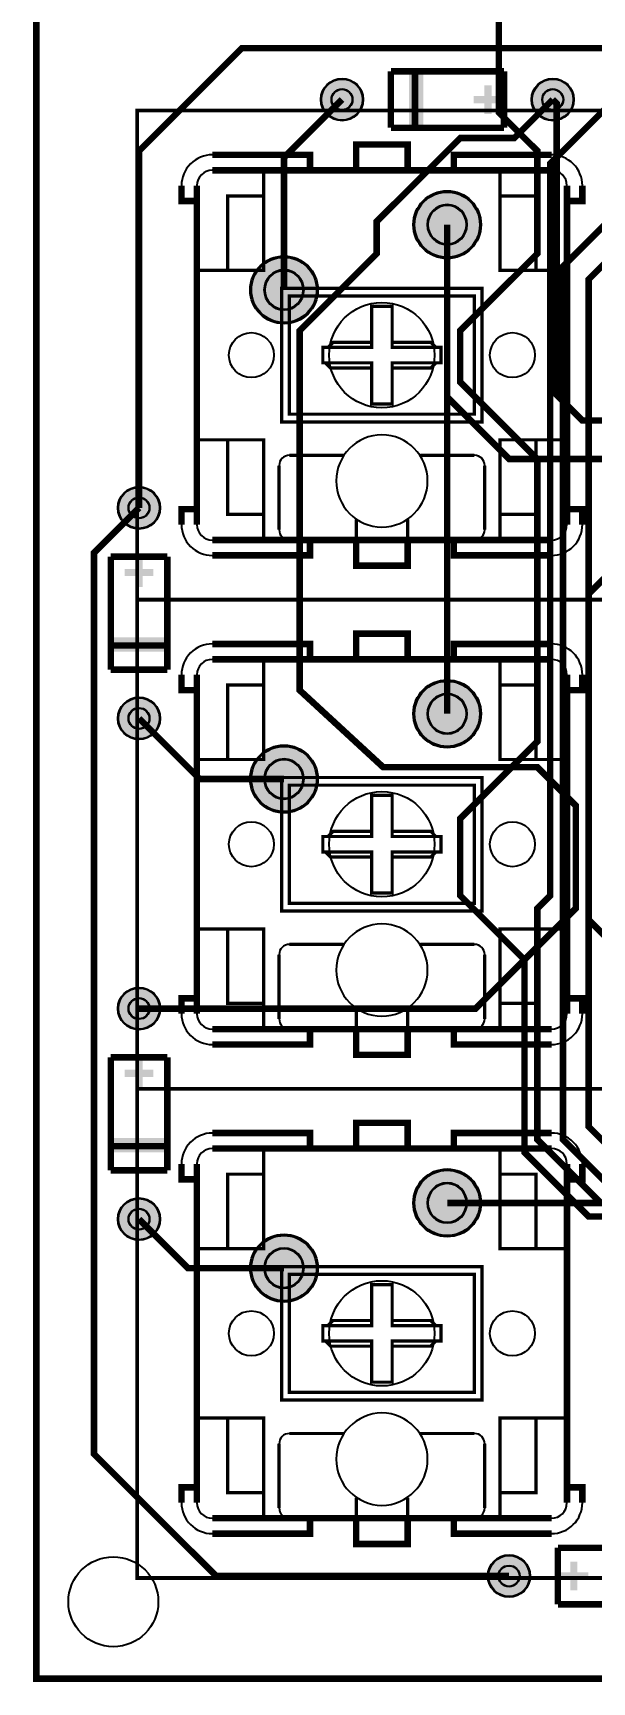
# Model space of a CAD drawing. Header units: millimetres. Extents: x -33 to 33, y -33 to 69.
# Drawn here: x -32.6 to -10.9, y -32.6 to 31.6 of the extents above; entities that cross this region are included whole.
import ezdxf

# ---------------------------------------------------------------- set-up
doc = ezdxf.new("R2010")
doc.units = ezdxf.units.MM
for name, color, linetype, true_color in [('BoardOutLine', 7, 'Continuous', 0xff00ff), ('BottomLayer', 7, 'Continuous', 0x0000ff), ('BottomSolderMaskLayer', 7, 'Continuous', 0xaa00ff), ('Document', 7, 'Continuous', 0xffffff), ('Multi-Layer', 7, 'Continuous', 0xc0c0c0), ('TopLayer', 7, 'Continuous', 0xff0000), ('TopSilkLayer', 7, 'Continuous', 0xffcc00), ('TopSolderMaskLayer', 7, 'Continuous', 0x800080)]:
    doc.layers.add(name, color=color, linetype=linetype, true_color=true_color)

msp = doc.modelspace()

# ---------------------------------------------------------------- hatches: boundary and pattern name
at = {"layer": 'BottomSolderMaskLayer'}
for points in [[(-21.425, 29, 1), (-19.775, 29, 1)], [(-13.225, 29, 1), (-11.574, 29, 1)], [(-17.829, 24.128, 1), (-15.187, 24.128, 1)], [(-24.179, 21.588, 1), (-21.537, 21.588, 1)], [(-29.325, 13.1, 1), (-27.674, 13.1, 1)], [(-17.829, 5.08, 1), (-15.187, 5.08, 1)], [(-29.325, 4.9, 1), (-27.674, 4.9, 1)], [(-24.179, 2.54, 1), (-21.537, 2.54, 1)], [(-29.325, -6.4, 1), (-27.674, -6.4, 1)], [(-17.829, -13.968, 1), (-15.187, -13.968, 1)], [(-29.325, -14.6, 1), (-27.674, -14.6, 1)], [(-24.179, -16.508, 1), (-21.537, -16.508, 1)], [(-14.925, -28.5, 1), (-13.275, -28.5, 1)]]:
    msp.add_hatch(color=256, dxfattribs=at).paths.add_polyline_path(points)
at = {"layer": 'Document'}
for points in [[(-17.44, 30.12), (-18, 30.12), (-18, 27.88), (-17.44, 27.88)], [(-15.06, 28.72), (-15.06, 29.56), (-14.78, 29.56), (-14.78, 28.72), (-14.78, 28.44), (-15.06, 28.44)], [(-15.2, 29.14), (-14.36, 29.14), (-14.36, 28.86), (-15.2, 28.86), (-15.48, 28.86), (-15.48, 29.14)], [(-28.64, 10.3), (-28.64, 11.14), (-28.36, 11.14), (-28.36, 10.3), (-28.36, 10.02), (-28.64, 10.02)], [(-28.22, 10.44), (-29.06, 10.44), (-29.06, 10.72), (-28.22, 10.72), (-27.94, 10.72), (-27.94, 10.44)], [(-29.62, 8.06), (-29.62, 7.5), (-27.38, 7.5), (-27.38, 8.06)], [(-28.22, -9.06), (-29.06, -9.06), (-29.06, -8.78), (-28.22, -8.78), (-27.94, -8.78), (-27.94, -9.06)], [(-28.64, -9.2), (-28.64, -8.36), (-28.36, -8.36), (-28.36, -9.2), (-28.36, -9.48), (-28.64, -9.48)], [(-29.62, -11.44), (-29.62, -12), (-27.38, -12), (-27.38, -11.44)], [(-11.44, -28.22), (-11.44, -29.06), (-11.72, -29.06), (-11.72, -28.22), (-11.72, -27.94), (-11.44, -27.94)], [(-11.3, -28.64), (-12.14, -28.64), (-12.14, -28.36), (-11.3, -28.36), (-11.02, -28.36), (-11.02, -28.64)]]:
    msp.add_hatch(color=256, dxfattribs=at).paths.add_polyline_path(points)
at = {"layer": 'Multi-Layer'}
for points in [[(-21.4, 29, 1), (-19.8, 29, 1)], [(-13.2, 29, 1), (-11.6, 29, 1)], [(-17.778, 24.128, 1), (-15.238, 24.128, 1)], [(-24.128, 21.588, 1), (-21.588, 21.588, 1)], [(-29.3, 13.1, 1), (-27.7, 13.1, 1)], [(-17.778, 5.08, 1), (-15.238, 5.08, 1)], [(-29.3, 4.9, 1), (-27.7, 4.9, 1)], [(-24.128, 2.54, 1), (-21.588, 2.54, 1)], [(-29.3, -6.4, 1), (-27.7, -6.4, 1)], [(-17.778, -13.968, 1), (-15.238, -13.968, 1)], [(-29.3, -14.6, 1), (-27.7, -14.6, 1)], [(-24.128, -16.508, 1), (-21.588, -16.508, 1)], [(-14.9, -28.5, 1), (-13.3, -28.5, 1)]]:
    msp.add_hatch(color=256, dxfattribs=at).paths.add_polyline_path(points)
at = {"layer": 'TopSolderMaskLayer'}
for points in [[(-21.425, 29, 1), (-19.775, 29, 1)], [(-13.225, 29, 1), (-11.574, 29, 1)], [(-17.829, 24.128, 1), (-15.187, 24.128, 1)], [(-24.179, 21.588, 1), (-21.537, 21.588, 1)], [(-29.325, 13.1, 1), (-27.674, 13.1, 1)], [(-17.829, 5.08, 1), (-15.187, 5.08, 1)], [(-29.325, 4.9, 1), (-27.674, 4.9, 1)], [(-24.179, 2.54, 1), (-21.537, 2.54, 1)], [(-29.325, -6.4, 1), (-27.674, -6.4, 1)], [(-17.829, -13.968, 1), (-15.187, -13.968, 1)], [(-29.325, -14.6, 1), (-27.674, -14.6, 1)], [(-24.179, -16.508, 1), (-21.537, -16.508, 1)], [(-14.925, -28.5, 1), (-13.275, -28.5, 1)]]:
    msp.add_hatch(color=256, dxfattribs=at).paths.add_polyline_path(points)

# ---------------------------------------------------------------- linework, layer by layer
at = {"layer": 'BoardOutLine', "const_width": 0.254}
msp.add_lwpolyline([(-32.499, 65.001), (-32.499, 67.501), (32.499, 67.501), (32.499, -32.499), (-32.499, -32.499), (-32.499, 54.999), (-32.499, 65.001)], close=True, dxfattribs=at)
at = {"layer": 'BottomLayer', "const_width": 0.254}
for points in [[(2.54, -13.968), (-10.532, -13.968), (-13, -11.5), (-13, -2.5), (-12.5, -2), (-12.5, 26.5), (-10, 29), (-10, 43), (4.5, 57.5)], [(7.5, 57), (-5, 44.5), (-5, 29.5), (-12, 22.5), (-12, -11.5), (-10, -13.5), (-1, -13.5), (4, -8.5), (4, -6.5), (3, -5.5), (-0.737, -5.5), (-2.489, -7.252)], [(8, 55.5), (0, 47.5), (0, 33), (-11, 22), (-11, -11), (-9.5, -12.5), (-2.759, -12.5), (2.489, -7.252)], [(11, -4), (12.5, -4), (14, -5.5), (14, -10), (8, -16), (-1, -16), (-2.5, -14.5), (-11, -14.5), (-13.5, -12), (-13.5, -4.5), (-16, -2), (-16, 1), (-13, 4), (-13, 15), (-16, 18), (-16, 20), (-13, 23), (-13, 27), (-14.5, 28.5), (-14.5, 32.5)], [(11, -4), (12.5, -4), (14, -5.5), (14, -10), (8, -16), (-1, -16), (-2.5, -14.5), (-11, -14.5), (-13.5, -12), (-13.5, -4.5), (-16, -2), (-16, 1), (-13, 4), (-13, 15), (-16, 18), (-16, 20), (-13, 23)]]:
    msp.add_lwpolyline(points, dxfattribs=at)
at = {"layer": 'BottomSolderMaskLayer'}
for points in [[(-16.508, 24.908), (-16.508, 24.908)], [(-16.508, 23.348), (-16.508, 23.348)], [(-22.858, 22.368), (-22.858, 22.368)], [(-22.858, 20.808), (-22.858, 20.808)], [(-16.508, 5.86), (-16.508, 5.86)], [(-16.508, 4.3), (-16.508, 4.3)], [(-22.858, 3.32), (-22.858, 3.32)], [(-22.858, 1.76), (-22.858, 1.76)], [(-16.508, -13.188), (-16.508, -13.188)], [(-16.508, -14.748), (-16.508, -14.748)], [(-22.858, -15.728), (-22.858, -15.728)], [(-22.858, -17.288), (-22.858, -17.288)]]:
    msp.add_lwpolyline(points, close=True, dxfattribs=at)
for centre, radius in [((-20.6, 29), 0.825), ((-12.4, 29), 0.825), ((-20.6, 29), 0.413), ((-12.4, 29), 0.413), ((-16.508, 24.128), 1.321), ((-22.858, 21.588), 1.321), ((-28.5, 13.1), 0.825), ((-28.5, 13.1), 0.413), ((-16.508, 5.08), 1.321), ((-28.5, 4.9), 0.825), ((-28.5, 4.9), 0.413), ((-22.858, 2.54), 1.321), ((-28.5, -6.4), 0.825), ((-28.5, -6.4), 0.413), ((-16.508, -13.968), 1.321), ((-28.5, -14.6), 0.825), ((-28.5, -14.6), 0.413), ((-22.858, -16.508), 1.321), ((-14.1, -28.5), 0.825), ((-14.1, -28.5), 0.413)]:
    msp.add_circle(centre, radius, dxfattribs=at)
for centre, start, end in [((-16.508, 24.128), 90, 270), ((-16.508, 24.128), 270, 90), ((-22.858, 21.588), 90, 270), ((-22.858, 21.588), 270, 90), ((-16.508, 5.08), 90, 270), ((-16.508, 5.08), 270, 90), ((-22.858, 2.54), 90, 270), ((-22.858, 2.54), 270, 90), ((-16.508, -13.968), 90, 270), ((-16.508, -13.968), 270, 90), ((-22.858, -16.508), 90, 270), ((-22.858, -16.508), 270, 90)]:
    msp.add_arc(centre, 0.78, start, end, dxfattribs=at)
at = {"layer": 'Document'}
for points, const_width in [([(-28.573, 28.573), (-9.523, 28.573), (-9.523, 9.523), (-28.573, 9.523), (-28.573, 28.573)], 0.15), ([(-22.948, 21.648), (-15.148, 21.648), (-15.148, 16.448), (-22.948, 16.448), (-22.948, 21.648)], 0.127), ([(-22.648, 16.748), (-22.648, 21.348), (-15.448, 21.348), (-15.448, 16.748), (-22.648, 16.748)], 0.127), ([(-21.348, 19.348), (-21.148, 19.348), (-19.448, 19.348), (-19.448, 19.548), (-19.448, 20.948), (-18.648, 20.948), (-18.648, 19.548), (-18.648, 19.348), (-16.948, 19.348), (-16.748, 19.348), (-16.748, 18.748), (-16.948, 18.748), (-18.648, 18.748), (-18.648, 18.548), (-18.648, 17.148), (-19.448, 17.148), (-19.448, 18.548), (-19.448, 18.748), (-21.248, 18.748), (-21.348, 18.748), (-21.348, 19.348)], 0.127), ([(-28.573, 9.525), (-9.523, 9.525), (-9.523, -9.525), (-28.573, -9.525), (-28.573, 9.525)], 0.15), ([(-22.948, 2.6), (-15.148, 2.6), (-15.148, -2.6), (-22.948, -2.6), (-22.948, 2.6)], 0.127), ([(-22.648, -2.3), (-22.648, 2.3), (-15.448, 2.3), (-15.448, -2.3), (-22.648, -2.3)], 0.127), ([(-21.348, 0.3), (-21.148, 0.3), (-19.448, 0.3), (-19.448, 0.5), (-19.448, 1.9), (-18.648, 1.9), (-18.648, 0.5), (-18.648, 0.3), (-16.948, 0.3), (-16.748, 0.3), (-16.748, -0.3), (-16.948, -0.3), (-18.648, -0.3), (-18.648, -0.5), (-18.648, -1.9), (-19.448, -1.9), (-19.448, -0.5), (-19.448, -0.3), (-21.248, -0.3), (-21.348, -0.3), (-21.348, 0.3)], 0.127), ([(-28.573, -9.523), (-9.523, -9.523), (-9.523, -28.573), (-28.573, -28.573), (-28.573, -9.523)], 0.15), ([(-22.948, -16.448), (-15.148, -16.448), (-15.148, -21.648), (-22.948, -21.648), (-22.948, -16.448)], 0.127), ([(-22.648, -21.348), (-22.648, -16.748), (-15.448, -16.748), (-15.448, -21.348), (-22.648, -21.348)], 0.127), ([(-21.348, -18.748), (-21.148, -18.748), (-19.448, -18.748), (-19.448, -18.548), (-19.448, -17.148), (-18.648, -17.148), (-18.648, -18.548), (-18.648, -18.748), (-16.948, -18.748), (-16.748, -18.748), (-16.748, -19.348), (-16.948, -19.348), (-18.648, -19.348), (-18.648, -19.548), (-18.648, -20.948), (-19.448, -20.948), (-19.448, -19.548), (-19.448, -19.348), (-21.248, -19.348), (-21.348, -19.348), (-21.348, -18.748)], 0.127)]:
    msp.add_lwpolyline(points, close=True, dxfattribs=dict(at, const_width=const_width))
at = {"layer": 'Document', "const_width": 0.127}
for points in [[(-26.248, 22.348), (-25.048, 22.348), (-23.648, 22.348), (-23.648, 25.248), (-23.648, 26.248)], [(-14.448, 26.248), (-14.448, 25.248), (-14.448, 22.348), (-13.048, 22.348), (-11.848, 22.348)], [(-25.048, 22.348), (-25.048, 25.248), (-23.648, 25.248)], [(-13.048, 22.348), (-13.048, 25.248), (-14.448, 25.248)], [(-21.148, 19.348), (-20.948, 19.548), (-19.448, 19.548)], [(-18.648, 19.548), (-17.148, 19.548), (-16.948, 19.348)], [(-21.248, 18.748), (-21.048, 18.548), (-19.448, 18.548)], [(-18.648, 18.548), (-17.148, 18.548), (-16.948, 18.748)], [(-26.248, 15.748), (-25.048, 15.748)], [(-23.648, 11.848), (-23.648, 12.848), (-23.648, 15.748), (-25.048, 15.748), (-25.048, 12.848), (-23.648, 12.848)], [(-13.048, 15.748), (-13.048, 12.848), (-14.448, 12.848), (-14.448, 15.748), (-13.048, 15.748), (-11.848, 15.748)], [(-23.048, 14.748), (-23.048, 12.248)], [(-20.548, 15.148), (-22.648, 15.148)], [(-15.448, 15.148), (-17.548, 15.148)], [(-15.048, 14.748), (-15.048, 12.248)], [(-14.448, 11.848), (-14.448, 12.848)], [(-20.048, 11.848), (-20.048, 12.648)], [(-18.048, 12.648), (-18.048, 11.848)], [(-26.248, 3.3), (-25.048, 3.3), (-23.648, 3.3), (-23.648, 6.2), (-23.648, 7.2)], [(-14.448, 7.2), (-14.448, 6.2), (-14.448, 3.3), (-13.048, 3.3), (-11.848, 3.3)], [(-25.048, 3.3), (-25.048, 6.2), (-23.648, 6.2)], [(-13.048, 3.3), (-13.048, 6.2), (-14.448, 6.2)], [(-21.148, 0.3), (-20.948, 0.5), (-19.448, 0.5)], [(-18.648, 0.5), (-17.148, 0.5), (-16.948, 0.3)], [(-21.248, -0.3), (-21.048, -0.5), (-19.448, -0.5)], [(-18.648, -0.5), (-17.148, -0.5), (-16.948, -0.3)], [(-26.248, -3.3), (-25.048, -3.3)], [(-23.648, -7.2), (-23.648, -6.2), (-23.648, -3.3), (-25.048, -3.3), (-25.048, -6.2), (-23.648, -6.2)], [(-20.548, -3.9), (-22.648, -3.9)], [(-15.448, -3.9), (-17.548, -3.9)], [(-13.048, -3.3), (-13.048, -6.2), (-14.448, -6.2), (-14.448, -3.3), (-13.048, -3.3), (-11.848, -3.3)], [(-23.048, -4.3), (-23.048, -6.8)], [(-15.048, -4.3), (-15.048, -6.8)], [(-20.048, -7.2), (-20.048, -6.4)], [(-18.048, -6.4), (-18.048, -7.2)], [(-14.448, -7.2), (-14.448, -6.2)], [(-26.248, -15.748), (-25.048, -15.748), (-23.648, -15.748), (-23.648, -12.848), (-23.648, -11.848)], [(-14.448, -11.848), (-14.448, -12.848), (-14.448, -15.748), (-13.048, -15.748), (-11.848, -15.748)], [(-25.048, -15.748), (-25.048, -12.848), (-23.648, -12.848)], [(-13.048, -15.748), (-13.048, -12.848), (-14.448, -12.848)], [(-21.148, -18.748), (-20.948, -18.548), (-19.448, -18.548)], [(-18.648, -18.548), (-17.148, -18.548), (-16.948, -18.748)], [(-21.248, -19.348), (-21.048, -19.548), (-19.448, -19.548)], [(-18.648, -19.548), (-17.148, -19.548), (-16.948, -19.348)], [(-26.248, -22.348), (-25.048, -22.348)], [(-23.648, -26.248), (-23.648, -25.248), (-23.648, -22.348), (-25.048, -22.348), (-25.048, -25.248), (-23.648, -25.248)], [(-13.048, -22.348), (-13.048, -25.248), (-14.448, -25.248), (-14.448, -22.348), (-13.048, -22.348), (-11.848, -22.348)], [(-20.548, -22.948), (-22.648, -22.948)], [(-15.448, -22.948), (-17.548, -22.948)], [(-23.048, -23.348), (-23.048, -25.848)], [(-15.048, -23.348), (-15.048, -25.848)], [(-20.048, -26.248), (-20.048, -25.448)], [(-18.048, -25.448), (-18.048, -26.248)], [(-14.448, -26.248), (-14.448, -25.248)]]:
    msp.add_lwpolyline(points, dxfattribs=at)
at = {"layer": 'Document'}
for centre, radius, start, end in [((-19.027, 14.148), 1.8, 90.6806, 269.3194), ((-19.069, 14.148), 1.8, 270.6806, 89.3194), ((-22.648, 14.748), 0.4, 90, 180), ((-15.448, 14.748), 0.4, 0, 90), ((-22.648, 12.248), 0.4, 180.03638, 270), ((-15.448, 12.248), 0.4, 270, 359.96362), ((-19.027, -4.9), 1.8, 90.6806, 269.3194), ((-19.069, -4.9), 1.8, 270.6806, 89.3194), ((-22.648, -4.3), 0.4, 90, 180), ((-15.448, -4.3), 0.4, 0, 90), ((-22.648, -6.8), 0.4, 180.03638, 270), ((-15.448, -6.8), 0.4, 270, 359.96362), ((-19.027, -23.948), 1.8, 90.6806, 269.3194), ((-19.069, -23.948), 1.8, 270.6806, 89.3194), ((-22.648, -23.348), 0.4, 90, 180), ((-15.448, -23.348), 0.4, 0, 90), ((-22.648, -25.848), 0.4, 180.03638, 270), ((-15.448, -25.848), 0.4, 270, 359.96362)]:
    msp.add_arc(centre, radius, start, end, dxfattribs=at)
at = {"layer": 'Multi-Layer'}
for points in [[(-16.508, 24.878), (-16.508, 24.878)], [(-16.508, 23.378), (-16.508, 23.378)], [(-22.858, 22.338), (-22.858, 22.338)], [(-22.858, 20.838), (-22.858, 20.838)], [(-16.508, 5.83), (-16.508, 5.83)], [(-16.508, 4.33), (-16.508, 4.33)], [(-22.858, 3.29), (-22.858, 3.29)], [(-22.858, 1.79), (-22.858, 1.79)], [(-16.508, -13.218), (-16.508, -13.218)], [(-16.508, -14.718), (-16.508, -14.718)], [(-22.858, -15.758), (-22.858, -15.758)], [(-22.858, -17.258), (-22.858, -17.258)]]:
    msp.add_lwpolyline(points, close=True, dxfattribs=at)
for centre, radius in [((-20.6, 29), 0.8), ((-12.4, 29), 0.8), ((-20.6, 29), 0.4), ((-12.4, 29), 0.4), ((-16.508, 24.128), 1.27), ((-22.858, 21.588), 1.27), ((-19.048, 19.048), 2.05), ((-24.128, 19.048), 0.875), ((-13.968, 19.048), 0.875), ((-28.5, 13.1), 0.8), ((-28.5, 13.1), 0.4), ((-16.508, 5.08), 1.27), ((-28.5, 4.9), 0.8), ((-28.5, 4.9), 0.4), ((-22.858, 2.54), 1.27), ((-19.048, 0), 2.05), ((-24.128, 0), 0.875), ((-13.968, 0), 0.875), ((-28.5, -6.4), 0.8), ((-28.5, -6.4), 0.4), ((-16.508, -13.968), 1.27), ((-28.5, -14.6), 0.8), ((-28.5, -14.6), 0.4), ((-22.858, -16.508), 1.27), ((-19.048, -19.048), 2.05), ((-24.128, -19.048), 0.875), ((-13.968, -19.048), 0.875), ((-29.5, -29.5), 1.75), ((-14.1, -28.5), 0.8), ((-14.1, -28.5), 0.4)]:
    msp.add_circle(centre, radius, dxfattribs=at)
for centre, start, end in [((-16.508, 24.128), 90, 270), ((-16.508, 24.128), 270, 90), ((-22.858, 21.588), 90, 270), ((-22.858, 21.588), 270, 90), ((-16.508, 5.08), 90, 270), ((-16.508, 5.08), 270, 90), ((-22.858, 2.54), 90, 270), ((-22.858, 2.54), 270, 90), ((-16.508, -13.968), 90, 270), ((-16.508, -13.968), 270, 90), ((-22.858, -16.508), 90, 270), ((-22.858, -16.508), 270, 90)]:
    msp.add_arc(centre, 0.75, start, end, dxfattribs=at)
at = {"layer": 'TopLayer', "const_width": 0.254}
for points in [[(26.1, 29), (26.1, 29.4), (24.5, 31), (-24.5, 31), (-28.5, 27), (-28.5, 13.1)], [(-28.499, -6.401), (-15.4, -6.401), (-11.501, -2.499), (-11.501, 1.501), (-13, 3), (-18.999, 3), (-22.25, 6), (-22.25, 20), (-19.251, 23), (-19.251, 24.249), (-15.999, 27.501), (-13.899, 27.501), (-12.4, 28.999)], [(-22.858, 21.588), (-22.858, 26.742), (-20.6, 29)], [(-12.25, 25.523), (-12.25, 28.85), (-12.4, 29)], [(28.5, 13.1), (28.5, 20.5), (23, 26), (21, 26), (19, 24), (19, 22.5), (16, 19.5), (16, 17.5), (15, 16.5), (13.5, 16.5), (3.5, 26.5), (2, 26.5), (-1.5, 23), (-1.5, 21.25), (-3.25, 19.5), (-3.25, 18.25), (-5, 16.5), (-11.25, 16.5), (-12.25, 17.5), (-12.25, 25.523)], [(-16.508, 5.08), (-16.508, 24.128)], [(-2.489, 7.252), (-2.489, 9.989), (-7.5, 15), (-14.091, 15), (-16.508, 17.417)], [(-14.1, -28.501), (-25.499, -28.501), (-30.249, -23.749), (-30.249, 11.349), (-28.499, 13.099)], [(-9.251, -4.699), (-11.001, -2.949), (-11.001, 9.751), (-10.45, 10.3), (-9.251, 10.3)], [(-22.858, 2.54), (-26.14, 2.54), (-28.5, 4.9)], [(-16.508, -13.968), (2.54, -13.968)], [(-22.858, -16.508), (-26.592, -16.508), (-28.5, -14.6)]]:
    msp.add_lwpolyline(points, dxfattribs=at)
at = {"layer": 'TopSilkLayer', "const_width": 0.254}
for points in [[(-18.7, 30.1), (-14.3, 30.1)], [(-18.7, 30.1), (-18.7, 27.9)], [(-17.761, 30.1), (-17.761, 27.9)], [(-14.3, 30.1), (-14.3, 27.9)], [(-18.7, 27.9), (-14.3, 27.9)], [(-25.648, 26.848), (-21.848, 26.848), (-21.848, 26.248), (-25.648, 26.248)], [(-21.848, 26.248), (-20.048, 26.248), (-20.048, 27.248), (-18.048, 27.248), (-18.048, 26.248), (-16.248, 26.248), (-16.248, 26.848), (-12.448, 26.848)], [(-20.048, 26.248), (-18.048, 26.248)], [(-16.248, 26.248), (-12.448, 26.248)], [(-26.248, 13.048), (-26.248, 25.048), (-26.848, 25.048), (-26.848, 25.648)], [(-26.248, 25.048), (-26.248, 25.648)], [(-11.248, 25.648), (-11.248, 25.048), (-11.848, 25.048), (-11.848, 25.648)], [(-11.848, 25.048), (-11.848, 13.048), (-11.248, 13.048), (-11.248, 12.448)], [(-26.848, 12.448), (-26.848, 13.048), (-26.248, 13.048), (-26.248, 12.448)], [(-11.848, 13.048), (-11.848, 12.448)], [(-16.248, 11.848), (-18.048, 11.848), (-18.048, 10.848), (-20.048, 10.848), (-20.048, 11.848), (-21.848, 11.848), (-21.848, 11.248), (-25.648, 11.248)], [(-21.848, 11.848), (-25.648, 11.848)], [(-18.048, 11.848), (-20.048, 11.848)], [(-12.448, 11.248), (-16.248, 11.248), (-16.248, 11.848), (-12.448, 11.848)], [(-29.6, 6.8), (-29.6, 11.2)], [(-29.6, 11.2), (-27.4, 11.2)], [(-27.4, 6.8), (-27.4, 11.2)], [(-29.6, 7.739), (-27.4, 7.739)], [(-25.648, 7.8), (-21.848, 7.8), (-21.848, 7.2), (-25.648, 7.2)], [(-21.848, 7.2), (-20.048, 7.2), (-20.048, 8.2), (-18.048, 8.2), (-18.048, 7.2), (-16.248, 7.2), (-16.248, 7.8), (-12.448, 7.8)], [(-20.048, 7.2), (-18.048, 7.2)], [(-16.248, 7.2), (-12.448, 7.2)], [(-29.6, 6.8), (-27.4, 6.8)], [(-26.248, -6), (-26.248, 6), (-26.848, 6), (-26.848, 6.6)], [(-26.248, 6), (-26.248, 6.6)], [(-11.248, 6.6), (-11.248, 6), (-11.848, 6), (-11.848, 6.6)], [(-11.848, 6), (-11.848, -6), (-11.248, -6), (-11.248, -6.6)], [(-26.848, -6.6), (-26.848, -6), (-26.248, -6), (-26.248, -6.6)], [(-11.848, -6), (-11.848, -6.6)], [(-16.248, -7.2), (-18.048, -7.2), (-18.048, -8.2), (-20.048, -8.2), (-20.048, -7.2), (-21.848, -7.2), (-21.848, -7.8), (-25.648, -7.8)], [(-21.848, -7.2), (-25.648, -7.2)], [(-18.048, -7.2), (-20.048, -7.2)], [(-12.448, -7.8), (-16.248, -7.8), (-16.248, -7.2), (-12.448, -7.2)], [(-29.6, -12.7), (-29.6, -8.3)], [(-29.6, -8.3), (-27.4, -8.3)], [(-27.4, -12.7), (-27.4, -8.3)], [(-21.848, -11.848), (-20.048, -11.848), (-20.048, -10.848), (-18.048, -10.848), (-18.048, -11.848), (-16.248, -11.848), (-16.248, -11.248), (-12.448, -11.248)], [(-25.648, -11.248), (-21.848, -11.248), (-21.848, -11.848), (-25.648, -11.848)], [(-29.6, -11.761), (-27.4, -11.761)], [(-20.048, -11.848), (-18.048, -11.848)], [(-16.248, -11.848), (-12.448, -11.848)], [(-29.6, -12.7), (-27.4, -12.7)], [(-26.248, -25.048), (-26.248, -13.048), (-26.848, -13.048), (-26.848, -12.448)], [(-26.248, -13.048), (-26.248, -12.448)], [(-11.248, -12.448), (-11.248, -13.048), (-11.848, -13.048), (-11.848, -12.448)], [(-11.848, -13.048), (-11.848, -25.048), (-11.248, -25.048), (-11.248, -25.648)], [(-26.848, -25.648), (-26.848, -25.048), (-26.248, -25.048), (-26.248, -25.648)], [(-11.848, -25.048), (-11.848, -25.648)], [(-16.248, -26.248), (-18.048, -26.248), (-18.048, -27.248), (-20.048, -27.248), (-20.048, -26.248), (-21.848, -26.248), (-21.848, -26.848), (-25.648, -26.848)], [(-21.848, -26.248), (-25.648, -26.248)], [(-18.048, -26.248), (-20.048, -26.248)], [(-12.448, -26.848), (-16.248, -26.848), (-16.248, -26.248), (-12.448, -26.248)], [(-7.8, -27.4), (-12.2, -27.4)], [(-12.2, -29.6), (-12.2, -27.4)], [(-7.8, -29.6), (-12.2, -29.6)]]:
    msp.add_lwpolyline(points, dxfattribs=at)
at = {"layer": 'TopSilkLayer'}
for centre, radius, start, end in [((-25.648, 25.648), 1.2, 90, 180.01213), ((-12.448, 25.648), 1.2, 359.98787, 90), ((-25.648, 25.648), 0.6, 90, 180), ((-12.448, 25.648), 0.6, 0, 90), ((-25.648, 12.448), 1.2, 179.98787, 270), ((-25.648, 12.448), 0.6, 180, 270), ((-12.448, 12.448), 0.6, 270, 360), ((-12.448, 12.448), 1.2, 270, 0.01213), ((-25.648, 6.6), 1.2, 90, 180.01213), ((-12.448, 6.6), 1.2, 359.98787, 90), ((-25.648, 6.6), 0.6, 90, 180), ((-12.448, 6.6), 0.6, 0, 90), ((-25.648, -6.6), 1.2, 179.98787, 270), ((-25.648, -6.6), 0.6, 180, 270), ((-12.448, -6.6), 0.6, 270, 0), ((-12.448, -6.6), 1.2, 270, 0.01213), ((-25.648, -12.448), 1.2, 90, 180.01213), ((-12.448, -12.448), 1.2, 359.98787, 90), ((-25.648, -12.448), 0.6, 90, 180), ((-12.448, -12.448), 0.6, 0, 90), ((-25.648, -25.648), 1.2, 179.98787, 270), ((-25.648, -25.648), 0.6, 180, 270), ((-12.448, -25.648), 0.6, 270, 0), ((-12.448, -25.648), 1.2, 270, 0.01213)]:
    msp.add_arc(centre, radius, start, end, dxfattribs=at)
at = {"layer": 'TopSolderMaskLayer'}
for points in [[(-16.508, 24.908), (-16.508, 24.908)], [(-16.508, 23.348), (-16.508, 23.348)], [(-22.858, 22.368), (-22.858, 22.368)], [(-22.858, 20.808), (-22.858, 20.808)], [(-16.508, 5.86), (-16.508, 5.86)], [(-16.508, 4.3), (-16.508, 4.3)], [(-22.858, 3.32), (-22.858, 3.32)], [(-22.858, 1.76), (-22.858, 1.76)], [(-16.508, -13.188), (-16.508, -13.188)], [(-16.508, -14.748), (-16.508, -14.748)], [(-22.858, -15.728), (-22.858, -15.728)], [(-22.858, -17.288), (-22.858, -17.288)]]:
    msp.add_lwpolyline(points, close=True, dxfattribs=at)
for centre, radius in [((-20.6, 29), 0.825), ((-12.4, 29), 0.825), ((-20.6, 29), 0.413), ((-12.4, 29), 0.413), ((-16.508, 24.128), 1.321), ((-22.858, 21.588), 1.321), ((-28.5, 13.1), 0.825), ((-28.5, 13.1), 0.413), ((-16.508, 5.08), 1.321), ((-28.5, 4.9), 0.825), ((-28.5, 4.9), 0.413), ((-22.858, 2.54), 1.321), ((-28.5, -6.4), 0.825), ((-28.5, -6.4), 0.413), ((-16.508, -13.968), 1.321), ((-28.5, -14.6), 0.825), ((-28.5, -14.6), 0.413), ((-22.858, -16.508), 1.321), ((-14.1, -28.5), 0.825), ((-14.1, -28.5), 0.413)]:
    msp.add_circle(centre, radius, dxfattribs=at)
for centre, start, end in [((-16.508, 24.128), 90, 270), ((-16.508, 24.128), 270, 90), ((-22.858, 21.588), 90, 270), ((-22.858, 21.588), 270, 90), ((-16.508, 5.08), 90, 270), ((-16.508, 5.08), 270, 90), ((-22.858, 2.54), 90, 270), ((-22.858, 2.54), 270, 90), ((-16.508, -13.968), 90, 270), ((-16.508, -13.968), 270, 90), ((-22.858, -16.508), 90, 270), ((-22.858, -16.508), 270, 90)]:
    msp.add_arc(centre, 0.78, start, end, dxfattribs=at)

doc.saveas('drawing.dxf')
